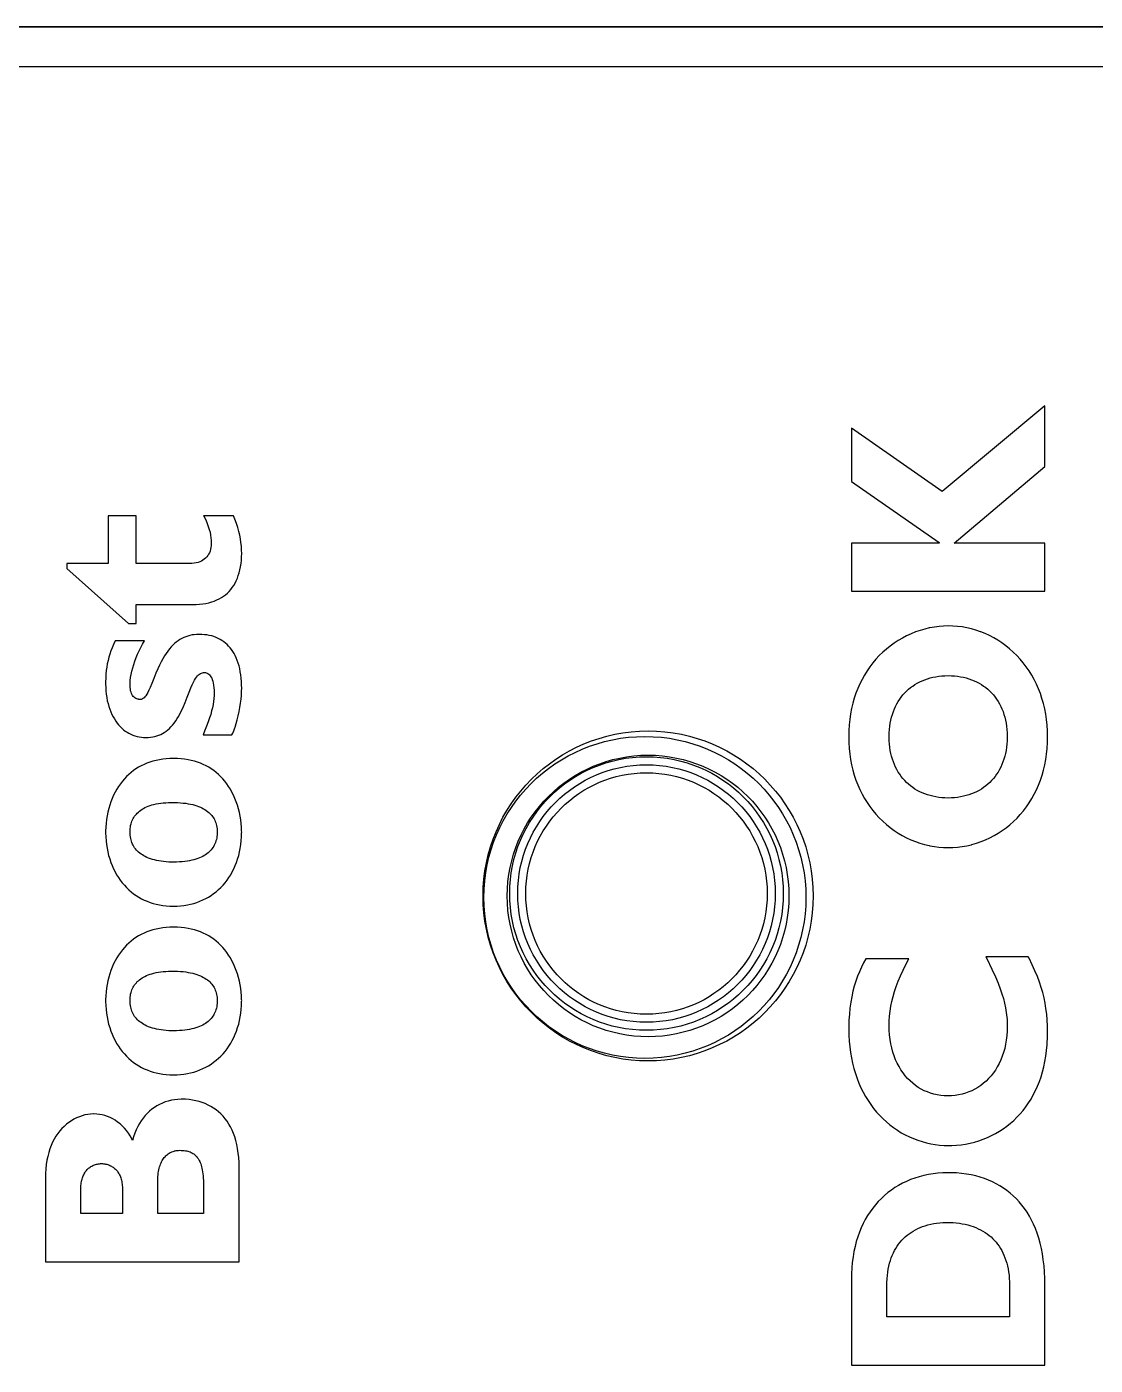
# Paper-space layout '2 DOOR PANEL LAYOUT - A1 Sheet' of a CAD drawing. Extents: x 50 to 825, y 22 to 486.
# Drawn here: x 428.908 to 430.635, y 325.065 to 327.23 of the extents above; entities that cross this region are included whole.
import ezdxf

# ---------------------------------------------------------------- set-up
doc = ezdxf.new("R2010")
doc.units = 0
doc.layers.add('N-EQPM', color=3, linetype='Continuous', lineweight=25)

psp = doc.layouts.new('2 DOOR PANEL LAYOUT - A1 Sheet')

# ---------------------------------------------------------------- linework, layer by layer
at = {"layer": 'N-EQPM', "linetype": 'Continuous'}
for p, q in [((422.2664, 327.2298), (439.1849, 327.2298)), ((437.1026, 327.2298), (423.5678, 327.2298)), ((423.8203, 327.1657), (436.8386, 327.1657))]:
    psp.add_line(p, q, dxfattribs=at)
for points in [[(430.554, 326.6167), (430.3878, 326.4785), (430.2409, 326.5805), (430.2409, 326.4946), (430.3827, 326.3959), (430.3827, 326.3949), (430.2409, 326.3949), (430.2409, 326.3169), (430.554, 326.3169), (430.554, 326.3949), (430.4071, 326.3949), (430.554, 326.5189)], [(429.2488, 326.4198), (429.2467, 326.4264), (429.2441, 326.4335), (429.2418, 326.439), (429.1936, 326.439), (429.1941, 326.4381), (429.197, 326.4322), (429.1993, 326.4267), (429.2013, 326.4217), (429.2028, 326.4169), (429.204, 326.4124), (429.2049, 326.4079), (429.2055, 326.4035), (429.2059, 326.3991), (429.206, 326.3945), (429.2059, 326.3911), (429.2055, 326.3878), (429.2049, 326.3848), (429.2041, 326.3819), (429.203, 326.3793), (429.2018, 326.3768), (429.2003, 326.3745), (429.1987, 326.3724), (429.1968, 326.3705), (429.1948, 326.3687), (429.1926, 326.3672), (429.1901, 326.3658), (429.1875, 326.3646), (429.1846, 326.3636), (429.1816, 326.3629), (429.1783, 326.3623), (429.1748, 326.362), (429.172, 326.3619), (429.0848, 326.3619), (429.0848, 326.439), (429.0394, 326.439), (429.0394, 326.3619), (428.9728, 326.3619), (428.9728, 326.3537), (429.072, 326.265), (429.0848, 326.265), (429.0848, 326.2953), (429.1757, 326.2953), (429.1816, 326.2955), (429.1872, 326.2958), (429.1924, 326.2965), (429.1975, 326.2973), (429.2022, 326.2984), (429.2067, 326.2996), (429.211, 326.3011), (429.213, 326.3019), (429.215, 326.3028), (429.2188, 326.3046), (429.2224, 326.3067), (429.2258, 326.3089), (429.229, 326.3114), (429.2321, 326.314), (429.2349, 326.3168), (429.2376, 326.3198), (429.24, 326.323), (429.2424, 326.3264), (429.2445, 326.33), (429.2465, 326.3338), (429.2482, 326.3379), (429.2498, 326.3422), (429.2512, 326.3467), (429.2524, 326.3515), (429.2534, 326.3565), (429.2542, 326.3618), (429.2548, 326.3673), (429.2551, 326.3731), (429.2552, 326.3775), (429.255, 326.3839), (429.2547, 326.39), (429.254, 326.3959), (429.2532, 326.4018), (429.252, 326.4076), (429.2506, 326.4136)], [(430.2456, 326.0195), (430.2483, 326.0115), (430.2513, 326.0038), (430.2546, 325.9962), (430.2582, 325.989), (430.2621, 325.9819), (430.2663, 325.9751), (430.2708, 325.9686), (430.2756, 325.9623), (430.2807, 325.9562), (430.286, 325.9505), (430.2916, 325.945), (430.2975, 325.9397), (430.3036, 325.9348), (430.31, 325.9302), (430.3165, 325.9259), (430.3233, 325.922), (430.3302, 325.9183), (430.3373, 325.915), (430.3445, 325.9121), (430.3519, 325.9096), (430.3593, 325.9074), (430.3668, 325.9056), (430.3676, 325.9054), (430.3751, 325.904), (430.3826, 325.9031), (430.3901, 325.9025), (430.3974, 325.9023), (430.405, 325.9025), (430.4126, 325.9031), (430.4201, 325.904), (430.4277, 325.9054), (430.4351, 325.9071), (430.4359, 325.9073), (430.4433, 325.9094), (430.4506, 325.912), (430.4578, 325.9149), (430.4648, 325.9181), (430.4717, 325.9217), (430.4784, 325.9256), (430.4849, 325.9299), (430.4912, 325.9345), (430.4973, 325.9394), (430.5032, 325.9446), (430.5088, 325.95), (430.5141, 325.9558), (430.5192, 325.9619), (430.524, 325.9682), (430.5285, 325.9748), (430.5327, 325.9816), (430.5366, 325.9887), (430.5402, 325.996), (430.5435, 326.0036), (430.5465, 326.0113), (430.5492, 326.0194), (430.5515, 326.0276), (430.5535, 326.0361), (430.5551, 326.0448), (430.5564, 326.0537), (430.5574, 326.0629), (430.5579, 326.0722), (430.5581, 326.0818), (430.5579, 326.0912), (430.5574, 326.1005), (430.5564, 326.1095), (430.5551, 326.1183), (430.5535, 326.127), (430.5515, 326.1354), (430.5491, 326.1436), (430.5465, 326.1516), (430.5435, 326.1594), (430.5401, 326.1669), (430.5365, 326.1743), (430.5325, 326.1814), (430.5283, 326.1882), (430.5237, 326.1948), (430.5189, 326.2012), (430.5138, 326.2073), (430.5084, 326.2131), (430.5027, 326.2186), (430.4968, 326.2238), (430.4907, 326.2287), (430.4844, 326.2333), (430.4778, 326.2376), (430.4711, 326.2416), (430.4642, 326.2452), (430.4572, 326.2484), (430.45, 326.2513), (430.4495, 326.2515), (430.4422, 326.254), (430.4349, 326.2561), (430.4274, 326.2578), (430.4199, 326.2592), (430.4124, 326.2601), (430.4049, 326.2607), (430.3974, 326.2609), (430.3901, 326.2607), (430.3827, 326.2601), (430.3752, 326.2591), (430.3677, 326.2578), (430.3669, 326.2576), (430.3595, 326.2558), (430.352, 326.2537), (430.3447, 326.2511), (430.3374, 326.2482), (430.3303, 326.2449), (430.3234, 326.2413), (430.3166, 326.2373), (430.31, 326.233), (430.3037, 326.2284), (430.2975, 326.2235), (430.2917, 326.2183), (430.286, 326.2128), (430.2807, 326.2071), (430.2756, 326.201), (430.2708, 326.1947), (430.2663, 326.1882), (430.2621, 326.1814), (430.2582, 326.1744), (430.2546, 326.1671), (430.2513, 326.1597), (430.2483, 326.1519), (430.2456, 326.144), (430.2433, 326.1358), (430.2413, 326.1274), (430.2397, 326.1187), (430.2384, 326.1098), (430.2375, 326.1007), (430.2369, 326.0914), (430.2367, 326.0818), (430.2369, 326.0722), (430.2375, 326.0628), (430.2384, 326.0537), (430.2397, 326.0448), (430.2413, 326.0361), (430.2433, 326.0277)], [(429.0436, 326.1218), (429.0454, 326.1178), (429.0473, 326.114), (429.0494, 326.1104), (429.0516, 326.107), (429.0539, 326.1038), (429.0563, 326.1008), (429.0589, 326.098), (429.0615, 326.0954), (429.0642, 326.0931), (429.0671, 326.0909), (429.07, 326.089), (429.073, 326.0872), (429.0762, 326.0856), (429.0794, 326.0843), (429.0826, 326.0831), (429.086, 326.0822), (429.0895, 326.0814), (429.0931, 326.0809), (429.0967, 326.0806), (429.1004, 326.0805), (429.1042, 326.0806), (429.1079, 326.0809), (429.1114, 326.0814), (429.1148, 326.0822), (429.1181, 326.0831), (429.1212, 326.0842), (429.1243, 326.0855), (429.1272, 326.087), (429.1301, 326.0887), (429.1329, 326.0906), (429.1356, 326.0928), (429.1383, 326.0951), (429.1409, 326.0977), (429.1435, 326.1006), (429.146, 326.1037), (429.1486, 326.1072), (429.151, 326.111), (429.1535, 326.1151), (429.156, 326.1197), (429.1585, 326.1248), (429.1611, 326.1306), (429.1639, 326.1372), (429.1672, 326.1455), (429.1703, 326.1535), (429.1731, 326.1605), (429.1753, 326.1656), (429.1773, 326.1697), (429.1791, 326.1731), (429.1808, 326.1759), (429.1824, 326.1782), (429.184, 326.1801), (429.1855, 326.1816), (429.1871, 326.1829), (429.1886, 326.1839), (429.1901, 326.1846), (429.1917, 326.1852), (429.1933, 326.1855), (429.1942, 326.1856), (429.195, 326.1856), (429.1965, 326.1855), (429.198, 326.1852), (429.1994, 326.1847), (429.2007, 326.1839), (429.202, 326.1829), (429.2033, 326.1817), (429.2045, 326.1803), (429.2056, 326.1785), (429.2067, 326.1764), (429.2076, 326.1741), (429.2085, 326.1713), (429.2093, 326.1683), (429.2099, 326.1648), (429.2103, 326.161), (429.2106, 326.1569), (429.2106, 326.1535), (429.2105, 326.1486), (429.2102, 326.1437), (429.2097, 326.1388), (429.2089, 326.1338), (429.2079, 326.1286), (429.2066, 326.1233), (429.2051, 326.1178), (429.2033, 326.112), (429.2011, 326.1058), (429.1984, 326.0989), (429.1951, 326.0907), (429.1927, 326.085), (429.2395, 326.085), (429.2408, 326.0875), (429.2423, 326.0912), (429.2441, 326.0959), (429.2445, 326.0972), (429.2464, 326.1029), (429.2481, 326.1092), (429.2497, 326.1157), (429.2512, 326.1224), (429.2524, 326.1291), (429.2534, 326.1357), (429.2542, 326.1423), (429.2547, 326.1486), (429.255, 326.1548), (429.2552, 326.1608), (429.2551, 326.1644), (429.2549, 326.1705), (429.2545, 326.1762), (429.2538, 326.1816), (429.253, 326.1868), (429.252, 326.1918), (429.2509, 326.1964), (429.2496, 326.2009), (429.2481, 326.2051), (429.2465, 326.209), (429.2448, 326.2128), (429.2429, 326.2163), (429.2409, 326.2196), (429.2387, 326.2227), (429.2365, 326.2256), (429.2341, 326.2283), (429.2316, 326.2308), (429.2289, 326.2332), (429.2261, 326.2353), (429.2247, 326.2363), (429.2232, 326.2373), (429.2202, 326.2391), (429.217, 326.2407), (429.2137, 326.2422), (429.2103, 326.2435), (429.2067, 326.2446), (429.2029, 326.2455), (429.199, 326.2462), (429.195, 326.2467), (429.1907, 326.247), (429.1863, 326.2471), (429.1824, 326.247), (429.1786, 326.2467), (429.175, 326.2462), (429.1715, 326.2454), (429.1681, 326.2445), (429.1648, 326.2434), (429.1616, 326.2421), (429.1585, 326.2405), (429.1554, 326.2388), (429.1524, 326.2369), (429.1495, 326.2347), (429.1467, 326.2323), (429.1439, 326.2297), (429.1411, 326.2268), (429.1384, 326.2237), (429.1357, 326.2202), (429.133, 326.2165), (429.1304, 326.2124), (429.1277, 326.2079), (429.1251, 326.2029), (429.1224, 326.1975), (429.1196, 326.1914), (429.1166, 326.1844), (429.1131, 326.1757), (429.11, 326.1677), (429.1074, 326.1614), (429.1053, 326.1568), (429.1035, 326.1532), (429.1018, 326.1503), (429.1003, 326.148), (429.0989, 326.1462), (429.0976, 326.1448), (429.0963, 326.1438), (429.095, 326.143), (429.0938, 326.1424), (429.0925, 326.1421), (429.0912, 326.142), (429.0892, 326.1421), (429.0882, 326.1422), (429.0873, 326.1424), (429.0856, 326.1429), (429.084, 326.1436), (429.0825, 326.1444), (429.0812, 326.1455), (429.08, 326.1467), (429.0789, 326.1481), (429.0779, 326.1497), (429.0771, 326.1515), (429.0763, 326.1536), (429.0757, 326.156), (429.0752, 326.1586), (429.0749, 326.1615), (429.0747, 326.1646), (429.0747, 326.1658), (429.0748, 326.1694), (429.0751, 326.1726), (429.0757, 326.1773), (429.0765, 326.1823), (429.0777, 326.1875), (429.079, 326.193), (429.0807, 326.1985), (429.0825, 326.2041), (429.0846, 326.2097), (429.0869, 326.2152), (429.0895, 326.2207), (429.0922, 326.2261), (429.0951, 326.2314), (429.0981, 326.2365), (429.0508, 326.2365), (429.0482, 326.231), (429.0458, 326.2256), (429.0438, 326.2204), (429.042, 326.2152), (429.0404, 326.2101), (429.0391, 326.2049), (429.038, 326.1997), (429.037, 326.1943), (429.0363, 326.1887), (429.0358, 326.1829), (429.0354, 326.1767), (429.0352, 326.1701), (429.0352, 326.1682), (429.0352, 326.1671), (429.0354, 326.1613), (429.0357, 326.1557), (429.0363, 326.1503), (429.0371, 326.1451), (429.038, 326.14), (429.0392, 326.1352), (429.0405, 326.1305), (429.042, 326.1261)], [(430.3048, 326.0547), (430.3038, 326.0596), (430.303, 326.0647), (430.3025, 326.0699), (430.3021, 326.0752), (430.3019, 326.0806), (430.3019, 326.0818), (430.3019, 326.0828), (430.3021, 326.0882), (430.3025, 326.0935), (430.303, 326.0986), (430.3038, 326.1037), (430.3048, 326.1085), (430.3059, 326.1133), (430.3073, 326.1178), (430.3088, 326.1223), (430.3105, 326.1266), (430.3124, 326.1307), (430.3145, 326.1347), (430.3167, 326.1386), (430.3191, 326.1423), (430.3217, 326.1458), (430.3244, 326.1492), (430.3272, 326.1524), (430.3302, 326.1555), (430.3334, 326.1584), (430.3367, 326.1611), (430.3384, 326.1624), (430.3402, 326.1637), (430.3438, 326.1661), (430.3475, 326.1683), (430.3514, 326.1704), (430.3554, 326.1722), (430.3595, 326.1739), (430.3638, 326.1754), (430.3682, 326.1768), (430.3728, 326.1779), (430.3775, 326.1788), (430.3823, 326.1796), (430.3872, 326.1801), (430.3923, 326.1804), (430.3974, 326.1805), (430.4026, 326.1804), (430.4077, 326.1801), (430.4126, 326.1796), (430.4174, 326.1788), (430.4221, 326.1779), (430.4266, 326.1768), (430.4311, 326.1754), (430.4353, 326.1739), (430.4395, 326.1722), (430.4435, 326.1704), (430.4474, 326.1683), (430.4511, 326.1661), (430.4547, 326.1637), (430.4565, 326.1624), (430.4582, 326.1611), (430.4615, 326.1584), (430.4646, 326.1555), (430.4677, 326.1524), (430.4705, 326.1492), (430.4732, 326.1458), (430.4758, 326.1423), (430.4782, 326.1386), (430.4804, 326.1347), (430.4825, 326.1307), (430.4844, 326.1266), (430.4861, 326.1223), (430.4876, 326.1178), (430.489, 326.1133), (430.4901, 326.1085), (430.4911, 326.1037), (430.4919, 326.0986), (430.4924, 326.0935), (430.4928, 326.0882), (430.4929, 326.0828), (430.4929, 326.0818), (430.4929, 326.0806), (430.4928, 326.0752), (430.4924, 326.0699), (430.4918, 326.0647), (430.4911, 326.0596), (430.4901, 326.0547), (430.4889, 326.05), (430.4876, 326.0454), (430.486, 326.0409), (430.4843, 326.0366), (430.4824, 326.0325), (430.4803, 326.0285), (430.4781, 326.0246), (430.4757, 326.0209), (430.4732, 326.0174), (430.4705, 326.014), (430.4676, 326.0108), (430.4646, 326.0077), (430.4614, 326.0048), (430.4581, 326.0021), (430.4547, 325.9995), (430.4511, 325.9971), (430.4473, 325.9949), (430.4435, 325.9928), (430.4395, 325.991), (430.4353, 325.9893), (430.431, 325.9877), (430.4266, 325.9864), (430.4221, 325.9853), (430.4174, 325.9843), (430.4126, 325.9836), (430.4077, 325.9831), (430.4026, 325.9828), (430.3974, 325.9826), (430.3923, 325.9828), (430.3872, 325.9831), (430.3823, 325.9836), (430.3775, 325.9843), (430.3728, 325.9853), (430.3683, 325.9864), (430.3639, 325.9877), (430.3596, 325.9893), (430.3554, 325.991), (430.3514, 325.9928), (430.3475, 325.9949), (430.3438, 325.9971), (430.3402, 325.9995), (430.3368, 326.0021), (430.3335, 326.0048), (430.3303, 326.0077), (430.3273, 326.0108), (430.3244, 326.014), (430.3217, 326.0174), (430.3192, 326.0209), (430.3168, 326.0246), (430.3145, 326.0285), (430.3125, 326.0325), (430.3106, 326.0366), (430.3089, 326.0409), (430.3073, 326.0454), (430.306, 326.05)], [(429.0457, 325.8732), (429.048, 325.8681), (429.0505, 325.8631), (429.0531, 325.8584), (429.056, 325.8538), (429.059, 325.8495), (429.0622, 325.8453), (429.0655, 325.8414), (429.069, 325.8377), (429.0727, 325.8342), (429.0765, 325.8309), (429.0804, 325.8278), (429.0845, 325.8249), (429.0888, 325.8222), (429.0932, 325.8198), (429.0977, 325.8176), (429.1024, 325.8155), (429.1072, 325.8138), (429.1121, 325.8122), (429.1172, 325.8109), (429.1225, 325.8097), (429.1279, 325.8089), (429.1334, 325.8083), (429.1391, 325.8079), (429.145, 325.8077), (429.1508, 325.8079), (429.1564, 325.8083), (429.1619, 325.8089), (429.1647, 325.8093), (429.1674, 325.8098), (429.1726, 325.8109), (429.1778, 325.8122), (429.1828, 325.8138), (429.1877, 325.8156), (429.1924, 325.8177), (429.197, 325.8199), (429.2015, 325.8224), (429.2058, 325.8251), (429.2099, 325.828), (429.214, 325.8311), (429.2178, 325.8344), (429.2215, 325.838), (429.2251, 325.8417), (429.2284, 325.8456), (429.2316, 325.8498), (429.2347, 325.8541), (429.2375, 325.8586), (429.2401, 325.8633), (429.2426, 325.8682), (429.2449, 325.8733), (429.2469, 325.8785), (429.2487, 325.8839), (429.2504, 325.8895), (429.2518, 325.8953), (429.2529, 325.9012), (429.2538, 325.9073), (429.2545, 325.9135), (429.255, 325.9198), (429.2551, 325.9263), (429.2552, 325.9276), (429.2551, 325.9293), (429.2549, 325.9352), (429.2545, 325.9412), (429.2537, 325.9473), (429.2527, 325.9533), (429.2515, 325.9593), (429.25, 325.9651), (429.2483, 325.9709), (429.2464, 325.9764), (429.2443, 325.9818), (429.242, 325.987), (429.2395, 325.992), (429.2369, 325.9967), (429.2341, 326.0013), (429.2311, 326.0056), (429.228, 326.0097), (429.2247, 326.0136), (429.2212, 326.0172), (429.2177, 326.0207), (429.2139, 326.0239), (429.2101, 326.0269), (429.2061, 326.0297), (429.2019, 326.0323), (429.1976, 326.0347), (429.1932, 326.0369), (429.1886, 326.0388), (429.1838, 326.0406), (429.1789, 326.0421), (429.1738, 326.0434), (429.1685, 326.0445), (429.163, 326.0454), (429.1574, 326.046), (429.1515, 326.0464), (429.1485, 326.0465), (429.1454, 326.0465), (429.1393, 326.0464), (429.1334, 326.046), (429.1277, 326.0454), (429.1222, 326.0445), (429.1169, 326.0434), (429.1118, 326.0421), (429.1068, 326.0406), (429.102, 326.0388), (429.0973, 326.0368), (429.0929, 326.0347), (429.0885, 326.0323), (429.0843, 326.0297), (429.0803, 326.0269), (429.0764, 326.0239), (429.0727, 326.0206), (429.0691, 326.0172), (429.0656, 326.0135), (429.0623, 326.0097), (429.0592, 326.0056), (429.0562, 326.0013), (429.0534, 325.9968), (429.0507, 325.992), (429.0482, 325.9871), (429.0459, 325.982), (429.0439, 325.9766), (429.042, 325.9711), (429.0403, 325.9655), (429.0388, 325.9596), (429.0376, 325.9537), (429.0366, 325.9477), (429.0359, 325.9416), (429.0355, 325.9355), (429.0352, 325.9294), (429.0352, 325.9276), (429.0352, 325.9261), (429.0354, 325.9198), (429.0359, 325.9136), (429.0366, 325.9074), (429.0375, 325.9014), (429.0387, 325.8954), (429.0401, 325.8897), (429.0418, 325.884), (429.0436, 325.8785)], [(429.077, 325.9126), (429.0763, 325.9149), (429.0758, 325.9173), (429.0753, 325.9197), (429.075, 325.9223), (429.0748, 325.9249), (429.0747, 325.9276), (429.0748, 325.9304), (429.075, 325.9331), (429.0753, 325.9357), (429.0757, 325.9382), (429.0763, 325.9406), (429.077, 325.9429), (429.0778, 325.9451), (429.0782, 325.9462), (429.0787, 325.9472), (429.0797, 325.9493), (429.0808, 325.9512), (429.0821, 325.9531), (429.0834, 325.9549), (429.0849, 325.9567), (429.0865, 325.9583), (429.0882, 325.9599), (429.0901, 325.9615), (429.0921, 325.963), (429.0942, 325.9644), (429.0964, 325.9657), (429.0989, 325.967), (429.1014, 325.9681), (429.1042, 325.9693), (429.1071, 325.9703), (429.1101, 325.9713), (429.1134, 325.9721), (429.1168, 325.9729), (429.1205, 325.9736), (429.1243, 325.9741), (429.1284, 325.9746), (429.1326, 325.975), (429.1371, 325.9752), (429.1418, 325.9753), (429.1436, 325.9753), (429.1468, 325.9753), (429.1517, 325.9752), (429.1563, 325.9749), (429.1607, 325.9745), (429.1649, 325.974), (429.1688, 325.9734), (429.1726, 325.9727), (429.1761, 325.9719), (429.1795, 325.971), (429.1826, 325.97), (429.1856, 325.9689), (429.1884, 325.9678), (429.191, 325.9666), (429.1935, 325.9653), (429.1958, 325.9639), (429.198, 325.9625), (429.2, 325.961), (429.2019, 325.9594), (429.2037, 325.9578), (429.2053, 325.9561), (429.2068, 325.9544), (429.2082, 325.9526), (429.2095, 325.9507), (429.2106, 325.9488), (429.2117, 325.9467), (429.2126, 325.9446), (429.2134, 325.9425), (429.2141, 325.9402), (429.2146, 325.9379), (429.2151, 325.9354), (429.2154, 325.9329), (429.2156, 325.9303), (429.2157, 325.9276), (429.2156, 325.9257), (429.2155, 325.923), (429.2152, 325.9204), (429.2148, 325.9178), (429.2143, 325.9154), (429.2136, 325.9131), (429.2129, 325.9108), (429.212, 325.9086), (429.211, 325.9065), (429.21, 325.9045), (429.2088, 325.9026), (429.2074, 325.9007), (429.206, 325.8989), (429.2044, 325.8972), (429.2028, 325.8955), (429.201, 325.8939), (429.199, 325.8923), (429.1969, 325.8909), (429.1959, 325.8902), (429.1947, 325.8895), (429.1924, 325.8882), (429.1899, 325.8869), (429.1872, 325.8857), (429.1843, 325.8846), (429.1813, 325.8836), (429.1781, 325.8827), (429.1747, 325.8818), (429.1711, 325.8811), (429.1674, 325.8805), (429.1633, 325.8799), (429.1591, 325.8795), (429.1546, 325.8792), (429.1499, 325.879), (429.145, 325.8789), (429.1421, 325.8789), (429.1375, 325.8791), (429.1331, 325.8793), (429.1289, 325.8797), (429.1249, 325.8802), (429.1211, 325.8808), (429.1175, 325.8816), (429.114, 325.8824), (429.1108, 325.8833), (429.1077, 325.8843), (429.1048, 325.8854), (429.102, 325.8865), (429.0994, 325.8878), (429.097, 325.8891), (429.0947, 325.8905), (429.0925, 325.892), (429.0905, 325.8935), (429.0886, 325.8951), (429.0868, 325.8968), (429.0851, 325.8985), (429.0836, 325.9003), (429.0822, 325.9022), (429.081, 325.9042), (429.0798, 325.9062), (429.0787, 325.9082), (429.0778, 325.9104)], [(429.048, 325.5954), (429.0505, 325.5904), (429.0531, 325.5857), (429.056, 325.5811), (429.059, 325.5768), (429.0622, 325.5726), (429.0655, 325.5687), (429.069, 325.5649), (429.0727, 325.5614), (429.0765, 325.5581), (429.0804, 325.555), (429.0845, 325.5522), (429.0888, 325.5495), (429.0932, 325.547), (429.0977, 325.5448), (429.1024, 325.5428), (429.1072, 325.541), (429.1121, 325.5395), (429.1172, 325.5381), (429.1225, 325.537), (429.1279, 325.5361), (429.1334, 325.5355), (429.1391, 325.5351), (429.145, 325.535), (429.1508, 325.5351), (429.1564, 325.5355), (429.1619, 325.5362), (429.1647, 325.5366), (429.1674, 325.537), (429.1726, 325.5381), (429.1778, 325.5395), (429.1828, 325.5411), (429.1877, 325.5429), (429.1924, 325.5449), (429.197, 325.5472), (429.2015, 325.5497), (429.2058, 325.5524), (429.2099, 325.5553), (429.214, 325.5584), (429.2178, 325.5617), (429.2215, 325.5652), (429.2251, 325.569), (429.2284, 325.5729), (429.2316, 325.577), (429.2347, 325.5814), (429.2375, 325.5859), (429.2401, 325.5906), (429.2426, 325.5955), (429.2449, 325.6005), (429.2469, 325.6058), (429.2487, 325.6112), (429.2504, 325.6168), (429.2518, 325.6226), (429.2529, 325.6285), (429.2538, 325.6345), (429.2545, 325.6407), (429.255, 325.6471), (429.2551, 325.6535), (429.2552, 325.6549), (429.2551, 325.6566), (429.2549, 325.6625), (429.2545, 325.6685), (429.2537, 325.6745), (429.2527, 325.6806), (429.2515, 325.6865), (429.25, 325.6924), (429.2483, 325.6981), (429.2464, 325.7037), (429.2443, 325.7091), (429.242, 325.7143), (429.2395, 325.7192), (429.2369, 325.724), (429.2341, 325.7285), (429.2311, 325.7328), (429.228, 325.7369), (429.2247, 325.7408), (429.2212, 325.7445), (429.2177, 325.7479), (429.2139, 325.7512), (429.2101, 325.7542), (429.2061, 325.757), (429.2019, 325.7596), (429.1976, 325.762), (429.1932, 325.7641), (429.1886, 325.7661), (429.1838, 325.7678), (429.1789, 325.7694), (429.1738, 325.7707), (429.1685, 325.7718), (429.163, 325.7726), (429.1574, 325.7732), (429.1515, 325.7736), (429.1485, 325.7737), (429.1454, 325.7738), (429.1393, 325.7736), (429.1334, 325.7732), (429.1277, 325.7726), (429.1222, 325.7718), (429.1169, 325.7707), (429.1118, 325.7694), (429.1068, 325.7678), (429.102, 325.7661), (429.0973, 325.7641), (429.0929, 325.7619), (429.0885, 325.7595), (429.0843, 325.7569), (429.0803, 325.7541), (429.0764, 325.7511), (429.0727, 325.7479), (429.0691, 325.7444), (429.0656, 325.7408), (429.0623, 325.7369), (429.0592, 325.7328), (429.0562, 325.7285), (429.0534, 325.724), (429.0507, 325.7193), (429.0482, 325.7144), (429.0459, 325.7092), (429.0439, 325.7039), (429.042, 325.6984), (429.0403, 325.6927), (429.0388, 325.6869), (429.0376, 325.681), (429.0366, 325.6749), (429.0359, 325.6689), (429.0355, 325.6628), (429.0352, 325.6567), (429.0352, 325.6549), (429.0352, 325.6534), (429.0354, 325.6471), (429.0359, 325.6408), (429.0366, 325.6347), (429.0375, 325.6286), (429.0387, 325.6227), (429.0401, 325.6169), (429.0418, 325.6113), (429.0436, 325.6058), (429.0457, 325.6005)], [(430.3062, 325.5784), (430.3047, 325.5852), (430.3035, 325.5922), (430.3026, 325.5994), (430.3021, 325.6069), (430.3019, 325.6144), (430.3021, 325.6222), (430.3026, 325.63), (430.3035, 325.6378), (430.3048, 325.6457), (430.3064, 325.6536), (430.3083, 325.6616), (430.3107, 325.6697), (430.3135, 325.678), (430.3167, 325.6864), (430.3203, 325.6951), (430.3245, 325.7041), (430.3292, 325.7135), (430.334, 325.7223), (430.2643, 325.7223), (430.2606, 325.7158), (430.2571, 325.7089), (430.2539, 325.7017), (430.2509, 325.6943), (430.2481, 325.6865), (430.2457, 325.6784), (430.2435, 325.67), (430.2416, 325.6612), (430.24, 325.6522), (430.2387, 325.6429), (430.2377, 325.6332), (430.237, 325.6233), (430.2367, 325.6131), (430.2367, 325.6089), (430.2369, 325.5992), (430.2374, 325.5896), (430.2383, 325.5803), (430.2395, 325.5712), (430.241, 325.5623), (430.2428, 325.5537), (430.2449, 325.5453), (430.2474, 325.5372), (430.2501, 325.5292), (430.2531, 325.5215), (430.2564, 325.5141), (430.26, 325.5069), (430.2639, 325.5), (430.268, 325.4933), (430.2723, 325.4868), (430.2769, 325.4807), (430.2818, 325.4748), (430.2869, 325.4691), (430.2922, 325.4638), (430.2977, 325.4587), (430.3034, 325.454), (430.3093, 325.4495), (430.3154, 325.4453), (430.3217, 325.4414), (430.3281, 325.4379), (430.3347, 325.4346), (430.3414, 325.4317), (430.3483, 325.4291), (430.3553, 325.4269), (430.3623, 325.425), (430.3692, 325.4235), (430.3764, 325.4223), (430.3837, 325.4214), (430.391, 325.4209), (430.3983, 325.4207), (430.4032, 325.4208), (430.4107, 325.4212), (430.4182, 325.4219), (430.4256, 325.423), (430.4329, 325.4245), (430.4401, 325.4262), (430.4472, 325.4283), (430.4542, 325.4308), (430.461, 325.4335), (430.4676, 325.4366), (430.4741, 325.44), (430.4804, 325.4437), (430.4865, 325.4477), (430.4924, 325.4519), (430.498, 325.4565), (430.5035, 325.4613), (430.5087, 325.4664), (430.5137, 325.4718), (430.5185, 325.4774), (430.5231, 325.4833), (430.5273, 325.4894), (430.5314, 325.4958), (430.5351, 325.5025), (430.5387, 325.5094), (430.5419, 325.5166), (430.5449, 325.5241), (430.5476, 325.5318), (430.55, 325.5397), (430.5521, 325.548), (430.5539, 325.5565), (430.5554, 325.5652), (430.5566, 325.5742), (430.5574, 325.5835), (430.5577, 325.5883), (430.558, 325.5931), (430.5581, 325.6029), (430.558, 325.6137), (430.5575, 325.6236), (430.5567, 325.6331), (430.5556, 325.6421), (430.5542, 325.6508), (430.5524, 325.6594), (430.5503, 325.6678), (430.5479, 325.6763), (430.545, 325.685), (430.5417, 325.6938), (430.5378, 325.7031), (430.5334, 325.713), (430.5282, 325.7236), (430.5269, 325.726), (430.4585, 325.726), (430.46, 325.7229), (430.4681, 325.7057), (430.4738, 325.6933), (430.4781, 325.6831), (430.4816, 325.6741), (430.4844, 325.6659), (430.4868, 325.6581), (430.4887, 325.6507), (430.4902, 325.6433), (430.4914, 325.6359), (430.4923, 325.6284), (430.4926, 325.6246), (430.4928, 325.6206), (430.4929, 325.6126), (430.4928, 325.6055), (430.4923, 325.5983), (430.4914, 325.5912), (430.4903, 325.5843), (430.4888, 325.5776), (430.487, 325.5712), (430.4849, 325.565), (430.4825, 325.559), (430.4799, 325.5533), (430.4769, 325.5479), (430.4738, 325.5427), (430.4704, 325.5378), (430.4667, 325.5332), (430.4629, 325.5289), (430.4588, 325.5249), (430.4545, 325.5212), (430.4501, 325.5178), (430.4455, 325.5146), (430.4407, 325.5118), (430.4357, 325.5093), (430.4306, 325.5072), (430.4253, 325.5053), (430.4199, 325.5038), (430.4144, 325.5026), (430.4087, 325.5017), (430.4029, 325.5012), (430.3969, 325.501), (430.3911, 325.5012), (430.3854, 325.5017), (430.3798, 325.5026), (430.3743, 325.5038), (430.369, 325.5053), (430.3638, 325.5072), (430.3587, 325.5093), (430.3538, 325.5118), (430.3491, 325.5147), (430.3446, 325.5178), (430.3402, 325.5212), (430.336, 325.525), (430.3319, 325.529), (430.3281, 325.5333), (430.3245, 325.538), (430.3211, 325.5429), (430.318, 325.5482), (430.3151, 325.5537), (430.3124, 325.5594), (430.3101, 325.5655), (430.308, 325.5718)], [(429.0778, 325.6377), (429.077, 325.6399), (429.0763, 325.6422), (429.0758, 325.6446), (429.0753, 325.647), (429.075, 325.6495), (429.0748, 325.6522), (429.0747, 325.6549), (429.0748, 325.6577), (429.075, 325.6604), (429.0753, 325.663), (429.0757, 325.6655), (429.0763, 325.6678), (429.077, 325.6701), (429.0778, 325.6724), (429.0782, 325.6734), (429.0787, 325.6745), (429.0797, 325.6765), (429.0808, 325.6785), (429.0821, 325.6804), (429.0834, 325.6822), (429.0849, 325.6839), (429.0865, 325.6856), (429.0882, 325.6872), (429.0901, 325.6887), (429.0921, 325.6902), (429.0942, 325.6916), (429.0964, 325.693), (429.0989, 325.6942), (429.1014, 325.6954), (429.1042, 325.6965), (429.1071, 325.6976), (429.1101, 325.6985), (429.1134, 325.6994), (429.1168, 325.7002), (429.1205, 325.7008), (429.1243, 325.7014), (429.1284, 325.7019), (429.1326, 325.7022), (429.1371, 325.7025), (429.1418, 325.7026), (429.1436, 325.7026), (429.1468, 325.7026), (429.1517, 325.7024), (429.1563, 325.7022), (429.1607, 325.7018), (429.1649, 325.7013), (429.1688, 325.7006), (429.1726, 325.6999), (429.1761, 325.6991), (429.1795, 325.6982), (429.1826, 325.6972), (429.1856, 325.6962), (429.1884, 325.695), (429.191, 325.6938), (429.1935, 325.6925), (429.1958, 325.6912), (429.198, 325.6898), (429.2, 325.6883), (429.2019, 325.6867), (429.2037, 325.6851), (429.2053, 325.6834), (429.2068, 325.6817), (429.2082, 325.6799), (429.2095, 325.678), (429.2106, 325.676), (429.2117, 325.674), (429.2126, 325.6719), (429.2134, 325.6697), (429.2141, 325.6675), (429.2146, 325.6651), (429.2151, 325.6627), (429.2154, 325.6602), (429.2156, 325.6576), (429.2157, 325.6549), (429.2156, 325.6529), (429.2155, 325.6502), (429.2152, 325.6476), (429.2148, 325.6451), (429.2143, 325.6427), (429.2136, 325.6403), (429.2129, 325.6381), (429.212, 325.6359), (429.211, 325.6338), (429.21, 325.6318), (429.2087, 325.6299), (429.2074, 325.628), (429.206, 325.6262), (429.2044, 325.6244), (429.2028, 325.6228), (429.2009, 325.6212), (429.199, 325.6196), (429.1969, 325.6182), (429.1958, 325.6174), (429.1947, 325.6168), (429.1924, 325.6154), (429.1898, 325.6142), (429.1872, 325.613), (429.1843, 325.6119), (429.1813, 325.6109), (429.1781, 325.61), (429.1747, 325.6091), (429.1711, 325.6084), (429.1673, 325.6077), (429.1633, 325.6072), (429.1591, 325.6067), (429.1546, 325.6064), (429.1499, 325.6062), (429.145, 325.6062), (429.1421, 325.6062), (429.1375, 325.6063), (429.1331, 325.6066), (429.1289, 325.607), (429.1249, 325.6075), (429.1211, 325.6081), (429.1175, 325.6088), (429.1141, 325.6096), (429.1108, 325.6106), (429.1077, 325.6116), (429.1048, 325.6126), (429.102, 325.6138), (429.0994, 325.6151), (429.097, 325.6164), (429.0947, 325.6178), (429.0925, 325.6193), (429.0905, 325.6208), (429.0886, 325.6224), (429.0868, 325.6241), (429.0852, 325.6258), (429.0836, 325.6276), (429.0822, 325.6295), (429.081, 325.6314), (429.0798, 325.6334), (429.0787, 325.6355)], [(429.2419, 325.4403), (429.2396, 325.4457), (429.2371, 325.4507), (429.2344, 325.4554), (429.2315, 325.4599), (429.2284, 325.464), (429.2251, 325.468), (429.2216, 325.4716), (429.2179, 325.475), (429.214, 325.4782), (429.2099, 325.4811), (429.2056, 325.4837), (429.2011, 325.4861), (429.1963, 325.4883), (429.1914, 325.4901), (429.1863, 325.4918), (429.1811, 325.4931), (429.1756, 325.4942), (429.1701, 325.4949), (429.1645, 325.4954), (429.1592, 325.4955), (429.1573, 325.4955), (429.1519, 325.4952), (429.1467, 325.4946), (429.1416, 325.4937), (429.1366, 325.4925), (429.1317, 325.491), (429.1271, 325.4892), (429.1225, 325.4872), (429.1182, 325.4848), (429.114, 325.4822), (429.11, 325.4793), (429.1061, 325.4761), (429.1025, 325.4726), (429.099, 325.4689), (429.0957, 325.4649), (429.0927, 325.4606), (429.0898, 325.456), (429.0871, 325.4512), (429.0847, 325.4461), (429.0825, 325.4406), (429.0805, 325.4349), (429.0788, 325.4289), (429.0776, 325.4314), (429.0749, 325.4361), (429.072, 325.4405), (429.0689, 325.4447), (429.0656, 325.4486), (429.0621, 325.4523), (429.0585, 325.4556), (429.0547, 325.4586), (429.0507, 325.4614), (429.0467, 325.4638), (429.0426, 325.4659), (429.0384, 325.4676), (429.0341, 325.4691), (429.0297, 325.4702), (429.0253, 325.471), (429.0209, 325.4715), (429.0164, 325.4717), (429.0156, 325.4717), (429.011, 325.4714), (429.0065, 325.4709), (429.0019, 325.47), (428.9973, 325.4688), (428.9928, 325.4672), (428.9884, 325.4654), (428.9841, 325.4632), (428.9799, 325.4608), (428.9758, 325.458), (428.9719, 325.4549), (428.9681, 325.4516), (428.9645, 325.448), (428.9612, 325.4441), (428.958, 325.44), (428.955, 325.4355), (428.9522, 325.4308), (428.9496, 325.4258), (428.9473, 325.4206), (428.9452, 325.415), (428.9433, 325.4092), (428.9417, 325.4031), (428.9404, 325.3967), (428.9393, 325.3899), (428.9385, 325.3829), (428.9381, 325.3755), (428.9379, 325.3679), (428.9379, 325.2324), (429.251, 325.2324), (429.251, 325.3849), (429.2509, 325.3932), (429.2504, 325.4011), (429.2496, 325.4085), (429.2486, 325.4156), (429.248, 325.419), (429.2473, 325.4223), (429.2457, 325.4287), (429.2439, 325.4347)], [(429.1882, 325.393), (429.189, 325.3909), (429.1897, 325.3887), (429.1904, 325.3864), (429.191, 325.3838), (429.1916, 325.3811), (429.1921, 325.3781), (429.1925, 325.375), (429.1929, 325.3715), (429.1932, 325.3678), (429.1934, 325.3638), (429.1936, 325.3595), (429.1936, 325.3548), (429.1936, 325.3105), (429.1197, 325.3105), (429.1197, 325.3651), (429.1197, 325.3677), (429.1199, 325.3706), (429.1201, 325.3734), (429.1204, 325.3762), (429.1208, 325.3788), (429.1213, 325.3813), (429.1219, 325.3838), (429.1225, 325.3861), (429.1233, 325.3883), (429.124, 325.3905), (429.1249, 325.3925), (429.1258, 325.3944), (429.1268, 325.3962), (429.1278, 325.3979), (429.1289, 325.3995), (429.1301, 325.4011), (429.1313, 325.4025), (429.1325, 325.4038), (429.1338, 325.405), (429.1351, 325.4062), (429.1365, 325.4072), (429.138, 325.4082), (429.1394, 325.4091), (429.141, 325.4099), (429.1425, 325.4105), (429.1442, 325.4112), (429.1459, 325.4117), (429.1467, 325.4119), (429.1476, 325.4121), (429.1494, 325.4124), (429.1512, 325.4127), (429.1531, 325.4128), (429.1551, 325.4129), (429.1576, 325.4128), (429.16, 325.4127), (429.1623, 325.4125), (429.1644, 325.4122), (429.1664, 325.4118), (429.1683, 325.4113), (429.17, 325.4108), (429.1717, 325.4102), (429.1733, 325.4095), (429.1748, 325.4087), (429.1762, 325.4079), (429.1776, 325.407), (429.1789, 325.406), (429.1802, 325.405), (429.1813, 325.4038), (429.1825, 325.4026), (429.1835, 325.4013), (429.1846, 325.3998), (429.1855, 325.3983), (429.1865, 325.3966), (429.1873, 325.3949)], [(429.0586, 325.3715), (429.0592, 325.3698), (429.0599, 325.3681), (429.0604, 325.3663), (429.0609, 325.3644), (429.0613, 325.3624), (429.0617, 325.3604), (429.062, 325.3582), (429.0622, 325.356), (429.0623, 325.3537), (429.0623, 325.3514), (429.0623, 325.3105), (428.9953, 325.3105), (428.9953, 325.3514), (428.9953, 325.3538), (428.9954, 325.3561), (428.9956, 325.3583), (428.9959, 325.3605), (428.9963, 325.3625), (428.9965, 325.3635), (428.9967, 325.3645), (428.9972, 325.3664), (428.9977, 325.3683), (428.9983, 325.37), (428.999, 325.3717), (428.9998, 325.3733), (429.0006, 325.3749), (429.0014, 325.3764), (429.0023, 325.3778), (429.0033, 325.3791), (429.0043, 325.3804), (429.0054, 325.3816), (429.0065, 325.3827), (429.0077, 325.3838), (429.0089, 325.3848), (429.0102, 325.3857), (429.0115, 325.3866), (429.0129, 325.3874), (429.0143, 325.3881), (429.0157, 325.3888), (429.0172, 325.3894), (429.0188, 325.3899), (429.0203, 325.3903), (429.0219, 325.3907), (429.0235, 325.391), (429.0252, 325.3912), (429.0269, 325.3913), (429.0283, 325.3913), (429.0286, 325.3913), (429.0303, 325.3913), (429.032, 325.3911), (429.0337, 325.3909), (429.0353, 325.3906), (429.037, 325.3902), (429.0386, 325.3898), (429.0401, 325.3893), (429.0417, 325.3886), (429.0431, 325.388), (429.0446, 325.3872), (429.046, 325.3864), (429.0473, 325.3855), (429.0486, 325.3846), (429.0498, 325.3836), (429.051, 325.3825), (429.0522, 325.3814), (429.0532, 325.3802), (429.0543, 325.3789), (429.0552, 325.3775), (429.0562, 325.3761), (429.057, 325.3747), (429.0578, 325.3731)], [(430.5439, 325.2709), (430.5413, 325.2787), (430.5385, 325.2862), (430.5355, 325.2933), (430.5322, 325.3001), (430.5287, 325.3066), (430.5249, 325.3128), (430.5209, 325.3187), (430.5189, 325.3215), (430.5167, 325.3243), (430.5123, 325.3296), (430.5077, 325.3346), (430.5028, 325.3394), (430.4978, 325.3438), (430.4925, 325.348), (430.487, 325.3519), (430.4812, 325.3555), (430.4753, 325.3589), (430.4691, 325.362), (430.4627, 325.3648), (430.456, 325.3673), (430.4491, 325.3695), (430.442, 325.3715), (430.4346, 325.3731), (430.427, 325.3745), (430.4191, 325.3755), (430.411, 325.3762), (430.4027, 325.3766), (430.3979, 325.3766), (430.3967, 325.3766), (430.3887, 325.3764), (430.3808, 325.3758), (430.373, 325.3749), (430.3654, 325.3737), (430.358, 325.3721), (430.3507, 325.3702), (430.3437, 325.368), (430.3368, 325.3655), (430.3301, 325.3627), (430.3237, 325.3596), (430.3174, 325.3562), (430.3114, 325.3526), (430.3056, 325.3486), (430.3, 325.3444), (430.2946, 325.3399), (430.2895, 325.3352), (430.2845, 325.3302), (430.2799, 325.3249), (430.2754, 325.3193), (430.2712, 325.3135), (430.2672, 325.3074), (430.2635, 325.3011), (430.2601, 325.2945), (430.2569, 325.2876), (430.254, 325.2804), (430.2513, 325.273), (430.2489, 325.2653), (430.2469, 325.2573), (430.2451, 325.2491), (430.2436, 325.2405), (430.2424, 325.2317), (430.2416, 325.2226), (430.2411, 325.2132), (430.2409, 325.2035), (430.2409, 325.0653), (430.554, 325.0653), (430.554, 325.1948), (430.5538, 325.2057), (430.5533, 325.2162), (430.5525, 325.2263), (430.5513, 325.236), (430.5499, 325.2453), (430.5482, 325.2542), (430.5461, 325.2627)], [(430.4933, 325.2258), (430.4943, 325.2211), (430.4951, 325.2161), (430.4958, 325.211), (430.4962, 325.2056), (430.4965, 325.2001), (430.4966, 325.1943), (430.4966, 325.1434), (430.2983, 325.1434), (430.2983, 325.1934), (430.2984, 325.1993), (430.2987, 325.2049), (430.2991, 325.2104), (430.2998, 325.2156), (430.3006, 325.2207), (430.3016, 325.2255), (430.3028, 325.2301), (430.3041, 325.2346), (430.3055, 325.2389), (430.3071, 325.243), (430.308, 325.245), (430.3089, 325.2469), (430.3108, 325.2507), (430.3129, 325.2543), (430.315, 325.2578), (430.3174, 325.2611), (430.3198, 325.2643), (430.3224, 325.2673), (430.3251, 325.2701), (430.328, 325.2728), (430.331, 325.2754), (430.3342, 325.2779), (430.3375, 325.2802), (430.3409, 325.2823), (430.3445, 325.2844), (430.3483, 325.2862), (430.3522, 325.288), (430.3562, 325.2895), (430.3604, 325.291), (430.3648, 325.2922), (430.3693, 325.2933), (430.374, 325.2943), (430.3788, 325.295), (430.3838, 325.2956), (430.3889, 325.296), (430.3942, 325.2962), (430.3974, 325.2963), (430.4005, 325.2962), (430.4056, 325.296), (430.4106, 325.2956), (430.4155, 325.295), (430.4203, 325.2942), (430.425, 325.2933), (430.4295, 325.2922), (430.4339, 325.2909), (430.4381, 325.2895), (430.4422, 325.2879), (430.4462, 325.2861), (430.4499, 325.2842), (430.4536, 325.2822), (430.4571, 325.28), (430.4604, 325.2777), (430.4636, 325.2753), (430.4667, 325.2727), (430.4696, 325.2699), (430.4723, 325.2671), (430.475, 325.2641), (430.4774, 325.261), (430.4798, 325.2577), (430.482, 325.2543), (430.484, 325.2507), (430.4859, 325.247), (430.4877, 325.2431), (430.4893, 325.239), (430.4908, 325.2348), (430.4921, 325.2304)]]:
    psp.add_lwpolyline(points, close=True, dxfattribs=at)
for centre, radius in [((429.9123, 325.8242), 0.2668), ((429.9071, 325.8218), 0.2603), ((429.9123, 325.8242), 0.2277), ((429.9097, 325.8281), 0.2212), ((429.9097, 325.8281), 0.2082), ((429.9097, 325.8281), 0.1952)]:
    psp.add_circle(centre, radius, dxfattribs=at)

doc.saveas('drawing.dxf')
